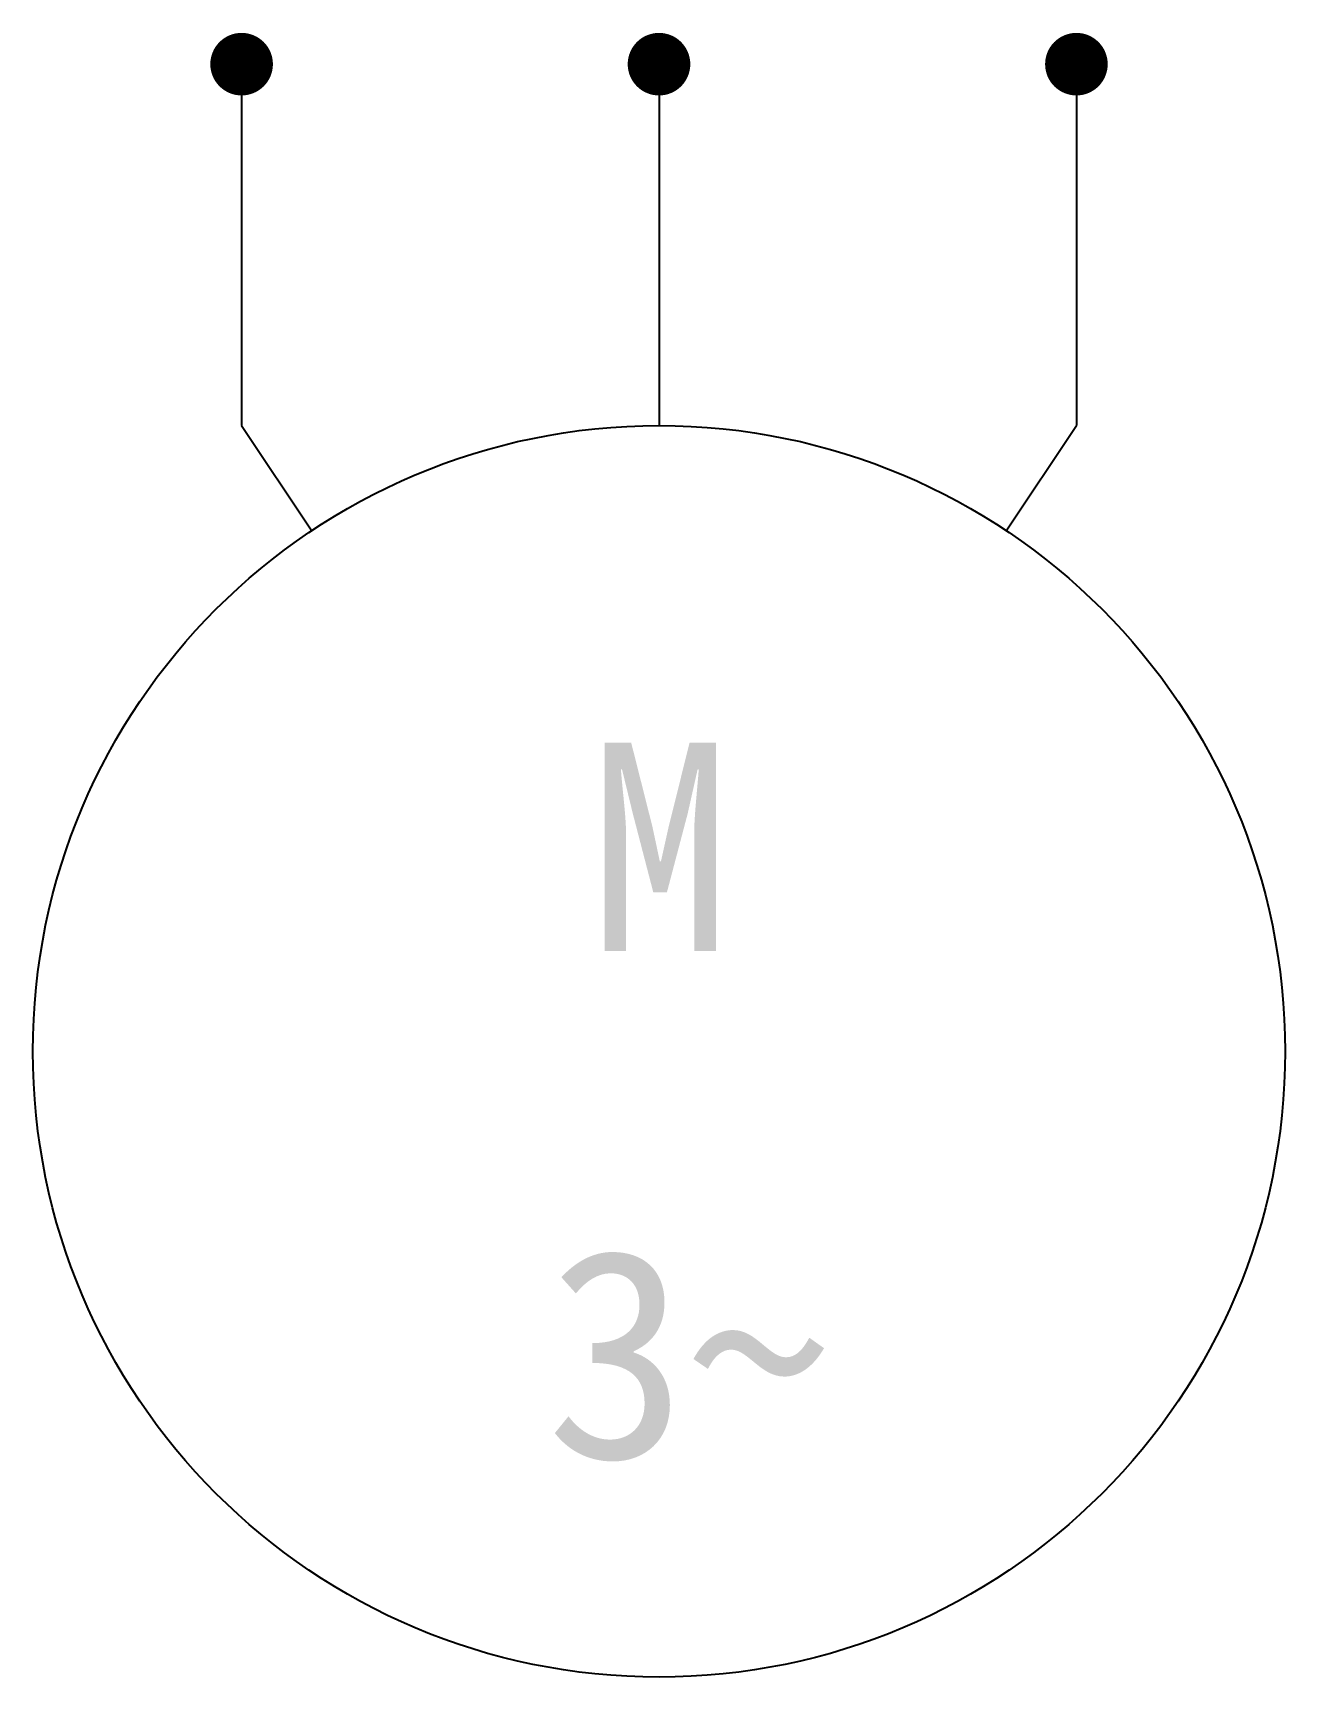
# Model space of a CAD drawing. Header units: millimetres. Extents: x 108.9 to 168.9, y 76.2 to 155.1.
import ezdxf

# ---------------------------------------------------------------- set-up
doc = ezdxf.new("R2010")
doc.units = ezdxf.units.MM
doc.layers.add('元件', color=4, linetype='Continuous')
doc.styles.add('样式 3', font='', dxfattribs={"height": 3.5})
doc.styles.get('样式 3').set_extended_font_data('SimSun')

msp = doc.modelspace()

# ---------------------------------------------------------------- linework, layer by layer
at = {"layer": '元件'}
for p, q in [((118.89, 153.573), (118.89, 136.243)), ((138.89, 153.573), (138.89, 136.243)), ((158.89, 153.573), (158.89, 136.243)), ((118.89, 136.243), (122.249, 131.204)), ((155.531, 131.204), (158.89, 136.243))]:
    msp.add_line(p, q, dxfattribs=at)
at = {"layer": '元件', "const_width": 1.5}
for points in [[(118.14, 153.573, 1), (119.64, 153.573, 1)], [(138.14, 153.573, 1), (139.64, 153.573, 1)], [(158.14, 153.573, 1), (159.64, 153.573, 1)]]:
    msp.add_lwpolyline(points, format="xyb", close=True, dxfattribs=at)
at = {"layer": '元件'}
msp.add_circle((138.89, 106.243), 30, dxfattribs=at)

# ---------------------------------------------------------------- texts
at = {"layer": '元件', "char_height": 10, "attachment_point": 1, "style": '样式 3'}
for s, insert in [('M', (135.555, 121.051)), ('3{\\fSTXihei|b0|i0|c134|p2;~}', (133.465, 96.746))]:
    msp.add_mtext_dynamic_manual_height_columns(s, width=5.23853, gutter_width=17.5, heights=[0], dxfattribs=dict(at, insert=insert))

doc.saveas('drawing.dxf')
